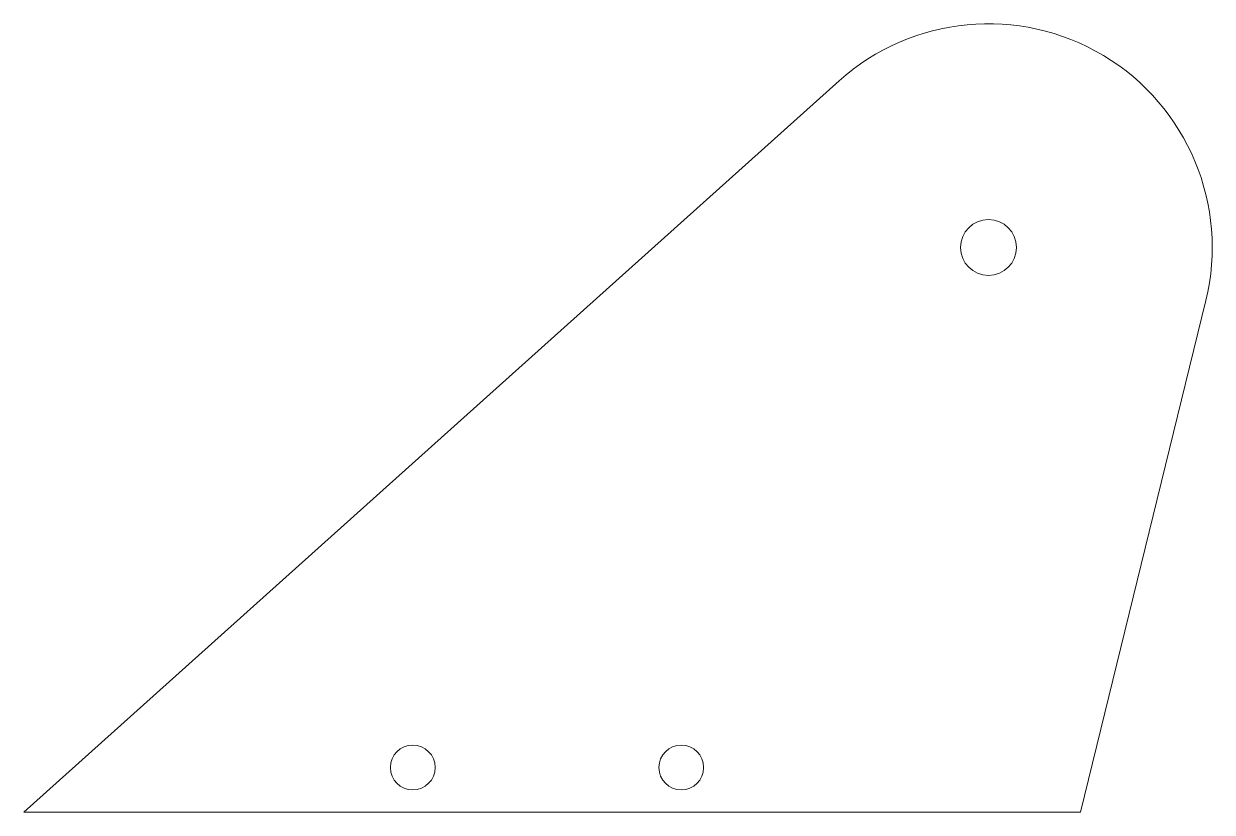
# Model space of a CAD drawing. Header units: millimetres. Extents: x -43.1 to 10, y -25.2 to 10.
import ezdxf

# ---------------------------------------------------------------- set-up
doc = ezdxf.new("R2010")
doc.units = ezdxf.units.MM

msp = doc.modelspace()

# ---------------------------------------------------------------- linework, layer by layer
at = {"color": 7, "linetype": 'Continuous', "lineweight": 15}
for p, q in [((-6.677, 7.444), (-43.121, -25.247)), ((4.119, -25.247), (9.714, -2.376)), ((-43.121, -25.247), (4.119, -25.247))]:
    msp.add_line(p, q, dxfattribs=at)
for centre, radius in [((0, 0), 1.25), ((-25.733, -23.247), 1), ((-13.733, -23.247), 1)]:
    msp.add_circle(centre, radius, dxfattribs=at)
msp.add_arc((0, 0), 10, 346.2532, 131.8931, dxfattribs=at)

doc.saveas('drawing.dxf')
